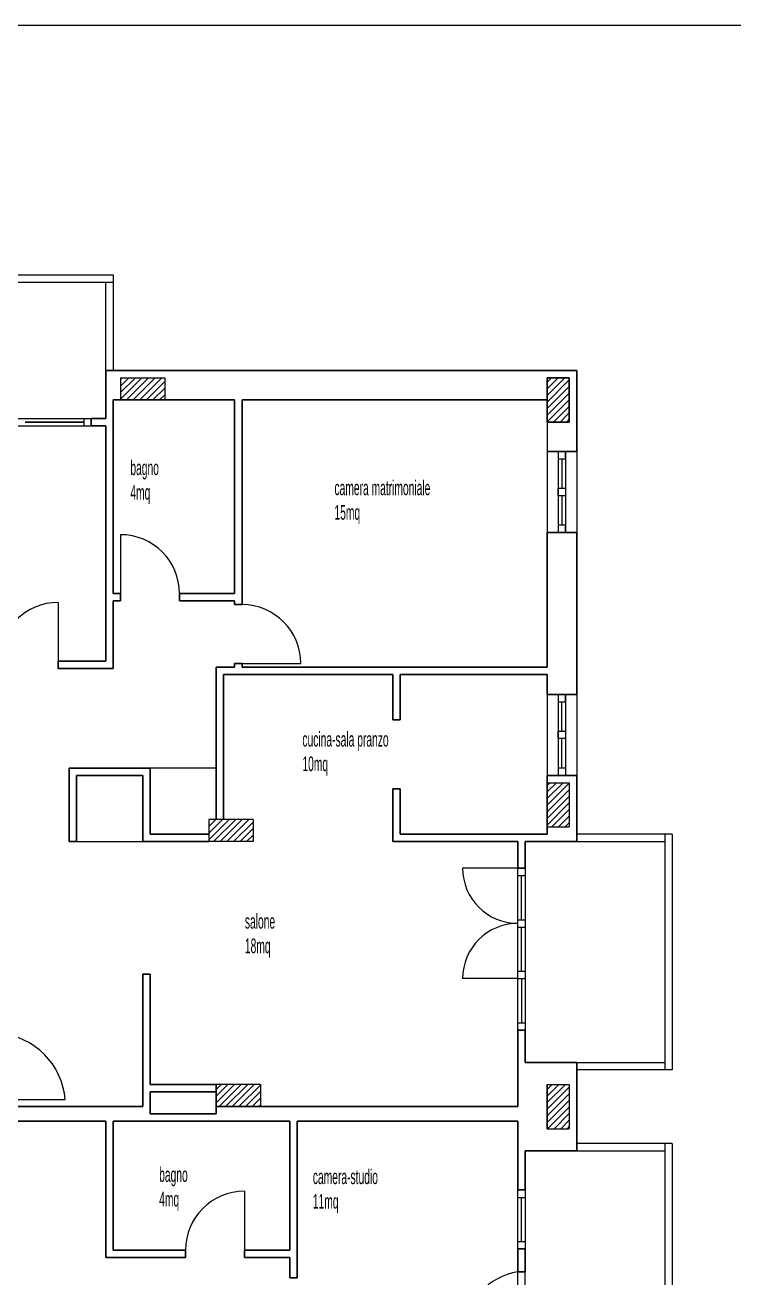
# Model space of a CAD drawing. Header units: millimetres. Extents: x 114 to 1075, y 58 to 426.
# Drawn here: x 182.98 to 192.61, y 98.73 to 115.75 of the extents above; entities that cross this region are included whole.
import ezdxf

# ---------------------------------------------------------------- set-up
doc = ezdxf.new("R2010")
doc.units = ezdxf.units.MM
for name, color, linetype in [('infissi', 7, 'Continuous'), ('pilastri', 1, 'Continuous'), ('PROGETTO', 7, 'Continuous'), ('prospetti', 7, 'Continuous')]:
    doc.layers.add(name, color=color, linetype=linetype)
doc.layers.add('MURI', color=7, linetype='Continuous', lineweight=30)
doc.styles.get("Standard").update_dxf_attribs({"font": 'arial.ttf', "width": 0.5})

msp = doc.modelspace()

# ---------------------------------------------------------------- hatches: boundary and pattern name
at = {"layer": 'pilastri', "transparency": 33554687}
h = msp.add_hatch(dxfattribs=at)
h.set_pattern_fill('ANSI31', color=1, scale=0.02, angle=360)
h.set_pattern_definition([(45, (-2788.73739, -1652.34376), (-0.0449012806, 0.0449012806), [])])
h.paths.add_polyline_path([(176.075, 110.959), (176.075, 110.659), (176.675, 110.659), (176.675, 110.959)])
h.paths.add_polyline_path([(170.575, 110.359), (170.875, 110.359), (170.875, 110.959), (170.575, 110.959)])
h.paths.add_polyline_path([(180.175, 110.959), (180.175, 110.659), (180.775, 110.659), (180.775, 110.959)])
h.paths.add_polyline_path([(184.275, 110.659), (184.875, 110.659), (184.875, 110.959), (184.275, 110.959)])
h.paths.add_polyline_path([(170.575, 104.859), (170.875, 104.859), (170.875, 105.459), (170.575, 105.459)])
h.paths.add_polyline_path([(175.375, 104.659), (175.375, 104.959), (174.775, 104.959), (174.775, 104.659)])
h.paths.add_polyline_path([(190.075, 110.359), (190.375, 110.359), (190.375, 110.959), (190.075, 110.959)])
h.paths.add_polyline_path([(190.375, 105.459), (190.075, 105.459), (190.075, 104.859), (190.375, 104.859)])
h.paths.add_polyline_path([(185.475, 104.959), (185.475, 104.659), (186.075, 104.659), (186.075, 104.959)])
h.paths.add_polyline_path([(170.875, 101.359), (170.575, 101.359), (170.575, 100.759), (170.875, 100.759)])
h.paths.add_polyline_path([(190.075, 100.759), (190.375, 100.759), (190.375, 101.359), (190.075, 101.359)])
h.paths.add_polyline_path([(190.375, 97.259), (190.075, 97.259), (190.075, 96.659), (190.375, 96.659)])
h.paths.add_polyline_path([(184.375, 97.259), (184.075, 97.259), (184.075, 96.659), (184.375, 96.659)])
h.paths.add_polyline_path([(180.325, 96.659), (180.625, 96.659), (180.625, 97.259), (180.325, 97.259)])
h.paths.add_polyline_path([(176.875, 97.259), (176.575, 97.259), (176.575, 96.659), (176.875, 96.659)])
h.paths.add_polyline_path([(173.275, 97.059), (173.275, 96.759), (173.875, 96.759), (173.875, 97.059)])
h.paths.add_polyline_path([(170.575, 96.659), (170.875, 96.659), (170.875, 97.259), (170.575, 97.259)])
h.paths.add_polyline_path([(170.575, 91.159), (170.875, 91.159), (170.875, 91.759), (170.575, 91.759)])
h.paths.add_polyline_path([(176.875, 91.159), (176.875, 91.459), (176.275, 91.459), (176.275, 91.159)])
h.paths.add_polyline_path([(180.175, 91.459), (180.175, 91.159), (180.775, 91.159), (180.775, 91.459)])
h.paths.add_polyline_path([(184.075, 91.459), (184.075, 91.159), (184.675, 91.159), (184.675, 91.459)])
h.paths.add_polyline_path([(190.075, 91.159), (190.375, 91.159), (190.375, 91.759), (190.075, 91.759)])
h = msp.add_hatch(dxfattribs=at)
h.set_pattern_fill('ANSI31', color=1, scale=0.02, angle=360)
h.set_pattern_definition([(45, (-6.91138, 95.41449), (-0.04490128, 0.04490128), [])])
h.paths.add_polyline_path([(175.375, 101.359), (174.775, 101.359), (174.775, 101.059), (175.375, 101.059)])
h.paths.add_polyline_path([(186.175, 101.359), (185.575, 101.359), (185.575, 101.059), (186.175, 101.059)])

# ---------------------------------------------------------------- linework, layer by layer
at = {"layer": 'infissi'}
for p, q in [((181.975, 110.409), (183.874, 110.409)), ((181.975, 110.309), (183.874, 110.309)), ((182.976, 110.359), (183.774, 110.359)), ((183.774, 110.359), (182.976, 110.359)), ((183.774, 110.409), (183.774, 110.309)), ((190.075, 109.959), (190.075, 108.859)), ((190.225, 109.959), (190.225, 109.859)), ((190.225, 109.959), (190.225, 108.859)), ((190.225, 109.859), (190.325, 109.859)), ((190.275, 109.859), (190.275, 109.459)), ((190.325, 109.859), (190.325, 109.959)), ((190.325, 109.959), (190.325, 108.859)), ((190.475, 109.959), (190.475, 108.859)), ((190.225, 109.359), (190.225, 109.459)), ((190.225, 109.459), (190.325, 109.459)), ((190.325, 109.459), (190.325, 109.359)), ((190.325, 109.359), (190.225, 109.359)), ((190.275, 109.359), (190.275, 108.959)), ((190.225, 108.959), (190.225, 108.859)), ((190.325, 108.959), (190.225, 108.959)), ((190.325, 108.859), (190.325, 108.959)), ((184.275, 108.829), (184.275, 108.029)), ((190.225, 108.859), (190.325, 108.859)), ((183.425, 107.909), (183.425, 107.109)), ((185.925, 107.079), (186.725, 107.079)), ((190.075, 106.659), (190.075, 105.559)), ((190.225, 106.659), (190.325, 106.659)), ((190.225, 106.659), (190.225, 106.559)), ((190.225, 106.659), (190.225, 105.559)), ((190.225, 106.559), (190.325, 106.559)), ((190.275, 106.159), (190.275, 106.559)), ((190.325, 106.559), (190.325, 106.659)), ((190.325, 106.659), (190.325, 105.559)), ((190.475, 106.659), (190.475, 105.559)), ((190.225, 106.059), (190.225, 106.159)), ((190.225, 106.159), (190.325, 106.159)), ((190.325, 106.059), (190.225, 106.059)), ((190.275, 105.659), (190.275, 106.059)), ((190.325, 106.159), (190.325, 106.059)), ((190.325, 105.659), (190.225, 105.659)), ((189.675, 104.298), (188.925, 104.298)), ((189.675, 102.099), (189.675, 104.298)), ((189.675, 104.198), (189.775, 104.198)), ((189.725, 103.598), (189.725, 104.198)), ((189.775, 104.298), (189.775, 102.099)), ((189.675, 103.598), (189.775, 103.598)), ((189.675, 103.498), (189.775, 103.498)), ((189.725, 102.899), (189.725, 103.498)), ((189.675, 102.899), (189.775, 102.899)), ((189.675, 102.799), (188.925, 102.799)), ((189.675, 102.799), (189.775, 102.799)), ((189.725, 102.799), (189.725, 102.199)), ((189.675, 102.199), (189.775, 102.199)), ((182.625, 101.154), (183.521, 101.154)), ((189.675, 99.126), (189.675, 99.926)), ((189.775, 99.926), (189.775, 99.126)), ((185.957, 99.909), (185.957, 99.109)), ((189.675, 99.826), (189.775, 99.826)), ((189.725, 99.226), (189.725, 99.826)), ((189.675, 99.226), (189.775, 99.226)), ((189.675, 98.014), (189.675, 98.813)), ((189.775, 98.014), (189.775, 98.813))]:
    msp.add_line(p, q, dxfattribs=at)
for centre, radius, start, end in [((184.275, 108.029), 0.8, 0, 90), ((183.425, 107.109), 0.8, 90, 180), ((185.925, 107.079), 0.8, 0, 90), ((189.675, 104.298), 0.75, 180, 270), ((189.675, 102.799), 0.75, 90, 180), ((182.539, 101.072), 0.986, 4.7732, 85.0106), ((185.957, 99.109), 0.8, 90, 180), ((189.788, 98.008), 0.813, 98.0268, 179.604)]:
    msp.add_arc(centre, radius, start, end, dxfattribs=at)
at = {"layer": 'MURI'}
for p, q in [((190.475, 111.059), (184.075, 111.059)), ((184.075, 111.059), (184.075, 110.409)), ((190.175, 111.059), (190.475, 111.059)), ((190.475, 109.959), (190.475, 111.059)), ((190.075, 110.359), (190.075, 110.959)), ((190.075, 110.959), (190.375, 110.959)), ((190.375, 110.959), (190.375, 110.359)), ((184.075, 110.659), (184.075, 110.409)), ((184.175, 110.659), (185.825, 110.659)), ((184.175, 110.659), (184.175, 108.029)), ((185.825, 110.659), (185.825, 108.029)), ((185.925, 110.659), (190.075, 110.659)), ((185.925, 110.659), (185.925, 107.929)), ((185.925, 110.059), (185.925, 110.659)), ((183.874, 110.409), (183.874, 110.309)), ((184.075, 110.409), (183.874, 110.409)), ((183.874, 110.309), (184.075, 110.309)), ((184.075, 110.309), (184.075, 107.109)), ((190.075, 110.359), (190.375, 110.359)), ((190.075, 109.959), (190.475, 109.959)), ((190.075, 108.859), (190.075, 107.029)), ((190.075, 108.859), (190.475, 108.859)), ((190.475, 106.659), (190.475, 108.859)), ((184.275, 108.029), (184.175, 108.029)), ((184.275, 107.929), (184.175, 107.929)), ((184.175, 107.929), (184.175, 107.009)), ((184.275, 107.929), (184.275, 108.029)), ((185.825, 108.029), (185.074, 108.029)), ((185.074, 108.029), (185.074, 107.929)), ((185.825, 107.929), (185.074, 107.929)), ((185.825, 107.879), (185.825, 107.929)), ((185.925, 107.929), (185.925, 107.879)), ((185.925, 107.879), (185.825, 107.879)), ((184.075, 107.109), (183.425, 107.109)), ((183.425, 107.009), (183.425, 107.109)), ((185.825, 107.079), (185.825, 107.029)), ((185.925, 107.079), (185.825, 107.079)), ((185.925, 107.079), (185.925, 107.029)), ((184.175, 107.009), (183.425, 107.009)), ((185.575, 104.959), (185.575, 107.029)), ((185.825, 107.029), (185.575, 107.029)), ((185.675, 104.959), (185.675, 106.929)), ((185.675, 106.929), (187.975, 106.929)), ((185.925, 107.029), (190.075, 107.029)), ((189.753, 107.029), (186.953, 107.029)), ((187.975, 106.314), (187.975, 106.929)), ((188.075, 106.929), (190.075, 106.929)), ((188.075, 106.314), (188.075, 106.929)), ((188.555, 106.929), (189.035, 106.929)), ((189.035, 106.929), (189.515, 106.929)), ((190.075, 106.929), (190.075, 106.659)), ((190.075, 106.659), (190.475, 106.659)), ((188.075, 106.314), (187.975, 106.314)), ((184.675, 105.659), (183.575, 105.659)), ((183.575, 105.659), (183.575, 104.659)), ((184.575, 105.559), (183.675, 105.559)), ((183.675, 105.559), (183.675, 104.659)), ((184.575, 104.659), (184.575, 105.559)), ((184.675, 104.759), (184.675, 105.659)), ((190.075, 105.559), (190.475, 105.559)), ((190.075, 105.559), (190.075, 104.759)), ((190.475, 105.559), (190.475, 104.659)), ((187.975, 105.374), (187.975, 104.659)), ((188.075, 105.374), (187.975, 105.374)), ((188.075, 105.374), (188.075, 104.759)), ((185.475, 104.759), (184.675, 104.759)), ((188.075, 104.759), (190.075, 104.759)), ((183.575, 104.659), (183.675, 104.659)), ((185.475, 104.659), (184.575, 104.659)), ((187.975, 104.659), (189.675, 104.659)), ((189.675, 104.298), (189.675, 104.659)), ((190.475, 104.659), (189.775, 104.659)), ((189.775, 104.659), (189.775, 104.298)), ((189.675, 104.298), (189.775, 104.298)), ((189.675, 104.298), (189.775, 104.298)), ((184.575, 102.859), (184.575, 101.059)), ((184.575, 102.859), (184.675, 102.859)), ((184.675, 102.859), (184.675, 101.359)), ((189.675, 101.059), (189.675, 102.099)), ((189.675, 102.099), (189.775, 102.099)), ((189.775, 102.099), (189.775, 101.659)), ((190.475, 101.659), (189.775, 101.659)), ((190.475, 101.659), (190.475, 100.459)), ((185.575, 101.359), (184.675, 101.359)), ((185.575, 101.359), (185.575, 100.959)), ((184.575, 101.259), (184.575, 101.059)), ((184.675, 101.259), (184.675, 100.959)), ((185.575, 101.259), (184.675, 101.259)), ((184.675, 101.259), (184.675, 101.059)), ((182.625, 101.059), (184.575, 101.059)), ((185.575, 100.959), (184.675, 100.959)), ((185.575, 101.059), (189.675, 101.059)), ((182.625, 100.859), (184.075, 100.859)), ((184.075, 99.009), (184.075, 100.859)), ((184.175, 100.859), (186.575, 100.859)), ((184.175, 99.109), (184.175, 100.859)), ((186.575, 99.109), (186.575, 100.859)), ((186.675, 100.859), (189.675, 100.859)), ((186.675, 99.009), (186.675, 100.859)), ((189.675, 99.926), (189.675, 100.859)), ((190.475, 100.459), (189.775, 100.459)), ((189.775, 100.459), (189.775, 99.926)), ((189.675, 99.926), (189.775, 99.926)), ((185.157, 99.109), (184.175, 99.109)), ((185.157, 99.109), (185.157, 99.009)), ((186.575, 99.109), (185.957, 99.109)), ((185.957, 99.009), (185.957, 99.109)), ((189.675, 99.126), (189.675, 98.813)), ((189.675, 99.126), (189.775, 99.126)), ((189.775, 99.126), (189.775, 98.813)), ((185.157, 99.009), (184.075, 99.009)), ((186.575, 99.009), (185.957, 99.009)), ((186.575, 98.731), (186.575, 99.009)), ((186.675, 98.731), (186.675, 99.009)), ((186.675, 98.731), (186.575, 98.731)), ((189.675, 98.813), (189.775, 98.813))]:
    msp.add_line(p, q, dxfattribs=at)
at = {"layer": 'MURI', "color": 252, "true_color": 0x939598}
for p, q in [((188.075, 106.314), (187.975, 106.314)), ((190.475, 104.759), (190.475, 104.659))]:
    msp.add_line(p, q, dxfattribs=at)
at = {"layer": 'pilastri'}
for p, q in [((180.975, 112.359), (184.175, 112.359)), ((184.175, 112.359), (184.175, 111.059)), ((180.975, 112.259), (184.175, 112.259)), ((184.075, 111.059), (184.075, 112.259)), ((184.275, 110.959), (184.275, 110.659)), ((184.275, 110.959), (184.875, 110.959)), ((184.875, 110.959), (184.875, 110.659)), ((184.875, 110.659), (184.275, 110.659)), ((190.075, 110.359), (190.075, 109.959)), ((185.575, 105.659), (184.675, 105.659)), ((190.075, 105.459), (190.375, 105.459)), ((190.075, 104.859), (190.075, 105.459)), ((190.375, 105.459), (190.375, 104.859)), ((185.475, 104.959), (185.475, 104.659)), ((186.075, 104.959), (185.475, 104.959)), ((186.075, 104.959), (186.075, 104.659)), ((190.075, 104.859), (190.375, 104.859)), ((191.675, 104.759), (191.675, 101.559)), ((191.775, 104.759), (191.775, 101.559)), ((183.675, 104.659), (184.575, 104.659)), ((186.075, 104.659), (185.475, 104.659)), ((191.775, 101.559), (190.475, 101.559)), ((186.175, 101.359), (185.575, 101.359)), ((186.175, 101.359), (186.175, 101.059)), ((190.075, 100.759), (190.075, 101.359)), ((186.075, 101.059), (185.575, 101.059)), ((189.675, 100.859), (189.675, 100.459)), ((191.775, 100.559), (190.475, 100.559)), ((191.675, 100.559), (191.675, 97.359)), ((191.775, 100.559), (191.775, 97.359))]:
    msp.add_line(p, q, dxfattribs=at)
at = {"layer": 'pilastri', "color": 252, "true_color": 0x939598}
for p, q in [((185.925, 110.659), (185.925, 110.059)), ((190.475, 104.759), (190.475, 104.759)), ((190.075, 101.359), (190.375, 101.359)), ((190.075, 101.359), (190.075, 100.759)), ((190.375, 101.359), (190.375, 100.759)), ((184.175, 99.109), (184.175, 100.859)), ((190.075, 100.759), (190.375, 100.759))]:
    msp.add_line(p, q, dxfattribs=at)
at = {"layer": 'PROGETTO'}
for p, q in [((114.281, 115.753), (255.975, 115.753)), ((191.775, 104.759), (190.475, 104.759)), ((190.475, 104.659), (191.675, 104.659)), ((190.475, 101.659), (191.675, 101.659)), ((190.475, 100.459), (191.675, 100.459))]:
    msp.add_line(p, q, dxfattribs=at)

# ---------------------------------------------------------------- texts
at = {"layer": 'prospetti', "char_height": 0.2, "attachment_point": 1}
for s, insert in [('bagno\\P4mq', (184.407, 109.839)), ('camera matrimoniale\\P15mq', (187.182, 109.566)), ('cucina-sala pranzo\\P10mq', (186.746, 106.15)), ('salone\\P18mq', (185.964, 103.677)), ('bagno\\P4mq', (184.799, 100.236)), ('camera-studio\\P11mq', (186.888, 100.206))]:
    msp.add_mtext_dynamic_manual_height_columns(s, width=5.41006, gutter_width=12.5, heights=[0], dxfattribs=dict(at, insert=insert))

doc.saveas('drawing.dxf')
